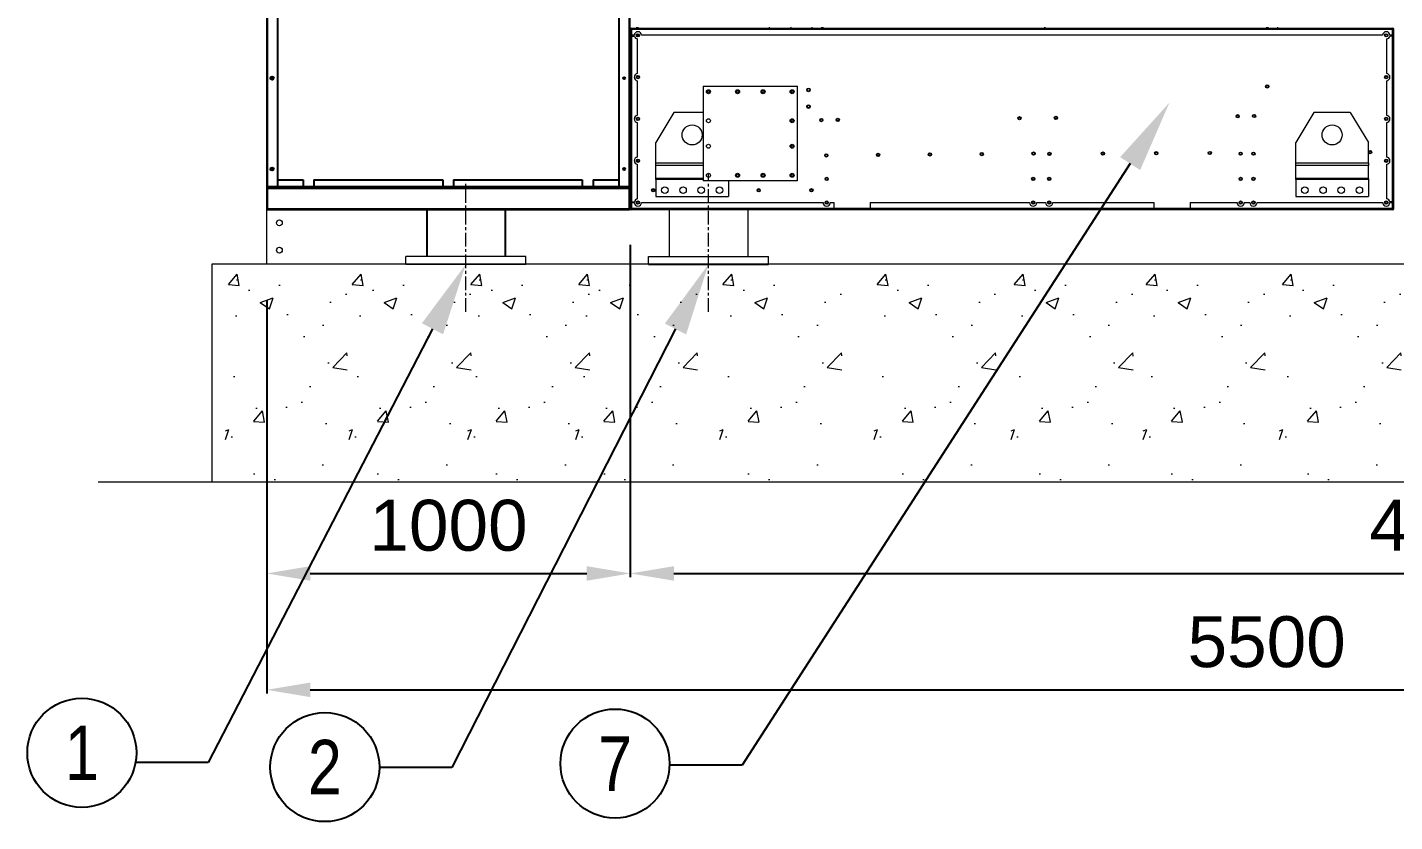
# Model space of a CAD drawing. Header units: millimetres. Extents: x -17070 to 45695, y -291348 to 34705.
# Drawn here: x 25223 to 28983, y 19809 to 21994 of the extents above; entities that cross this region are included whole.
import ezdxf
from ezdxf import colors
from ezdxf.entities.mleader import LeaderData, LeaderLine
from ezdxf.enums import TextEntityAlignment as Align
from ezdxf.math import Vec2, Vec3

# ---------------------------------------------------------------- set-up
doc = ezdxf.new("R2010")
doc.units = ezdxf.units.MM
doc.linetypes.add('CENTER', pattern=[2, 1.25, -0.25, 0.25, -0.25])
doc.linetypes.add('HIDDEN', pattern=[0.375, 0.25, -0.125])
for name, color, linetype in [('center', 1, 'CENTER'), ('냉각탑_dim', 1, 'Continuous'), ('냉각탑_text', 3, 'Continuous'), ('냉각탑_기초', 23, 'Continuous'), ('숨은선', 5, 'HIDDEN')]:
    doc.layers.add(name, color=color, linetype=linetype)
doc.styles.get("Standard").update_dxf_attribs({"font": 'arial.ttf'})
doc.dimstyles.new('1.40', dxfattribs={"dimscale": 20, "dimtxt": 1.5, "dimasz": 1, "dimexe": 0.5, "dimexo": 0.5, "dimgap": 0.5, "dimtad": 1, "dimdec": 0, "dimzin": 0, "dimdsep": 46, "dimtxsty": 'Standard', "dimcen": 0, "dimclrd": 2, "dimclre": 2, "dimclrt": 3, "dimadec": 0, "dimazin": 0, "dimtfac": 1, "dimtdec": 0, "dimtmove": 0, "dimatfit": 0, "dimfxl": 1, "dimtolj": 1, "dimtzin": 0, "dimlwd": -1, "dimlwe": -1, "dimarcsym": 0})

# ---------------------------------------------------------------- blocks, each defined once
blk = doc.blocks.new('*D419')
at = {"color": 2, "transparency": 16777216}
for p, q in [((26881.2, 21395.7), (26881.2, 20482.1)), ((25881.2, 21243.8), (25881.2, 20482.1)), ((26001.2, 20492.1), (26761.2, 20492.1))]:
    blk.add_line(p, q, dxfattribs=at)
for points in [[(26001.2, 20512.1), (26001.2, 20472.1), (25881.2, 20492.1)], [(26761.2, 20512.1), (26761.2, 20472.1), (26881.2, 20492.1)]]:
    blk.add_solid(points, dxfattribs=at)
at = {"layer": 'Defpoints', "color": 0, "transparency": 16777216}
for p in [(26881.2, 21495.7), (25881.2, 21343.8), (26881.2, 20492.1)]:
    blk.add_point(p, dxfattribs=at)
at = {"color": 3, "lineweight": 5, "transparency": 16777216, "insert": (26381.2, 20623.6), "char_height": 140, "attachment_point": 5}
blk.add_mtext('\\A1;1000', dxfattribs=at)
blk = doc.blocks.new('*D420')
at = {"color": 2, "transparency": 16777216}
for p, q in [((26881.2, 21392.2), (26881.2, 20482.1)), ((31381.2, 21243.8), (31381.2, 20482.1)), ((27001.2, 20492.1), (31261.2, 20492.1))]:
    blk.add_line(p, q, dxfattribs=at)
for points in [[(27001.2, 20512.1), (27001.2, 20472.1), (26881.2, 20492.1)], [(31261.2, 20512.1), (31261.2, 20472.1), (31381.2, 20492.1)]]:
    blk.add_solid(points, dxfattribs=at)
at = {"layer": 'Defpoints', "color": 0, "transparency": 16777216}
for p in [(26881.2, 21492.2), (31381.2, 21343.8), (31381.2, 20492.1)]:
    blk.add_point(p, dxfattribs=at)
at = {"color": 3, "lineweight": 5, "transparency": 16777216, "insert": (29131.2, 20623.6), "char_height": 140, "attachment_point": 5}
blk.add_mtext('\\A1;4500', dxfattribs=at)
blk = doc.blocks.new('*D421')
at = {"color": 2, "transparency": 16777216}
for p, q in [((25881.2, 21243.8), (25881.2, 20161.9)), ((31381.2, 21243.8), (31381.2, 20161.9)), ((26001.2, 20171.9), (31261.2, 20171.9))]:
    blk.add_line(p, q, dxfattribs=at)
for points in [[(26001.2, 20191.9), (26001.2, 20151.9), (25881.2, 20171.9)], [(31261.2, 20191.9), (31261.2, 20151.9), (31381.2, 20171.9)]]:
    blk.add_solid(points, dxfattribs=at)
at = {"layer": 'Defpoints', "color": 0, "transparency": 16777216}
for p in [(25881.2, 21343.8), (31381.2, 21343.8), (31381.2, 20171.9)]:
    blk.add_point(p, dxfattribs=at)
at = {"color": 3, "lineweight": 5, "transparency": 16777216, "insert": (28631.2, 20303.4), "char_height": 140, "attachment_point": 5}
blk.add_mtext('\\A1;5500', dxfattribs=at)
blk = doc.blocks.new('1')
for p, q in [((25881.2, 24492.5), (25881.2, 21554.5)), ((26879.2, 24492.5), (26879.2, 21554.5)), ((25881.2, 21554.5), (26879.2, 21554.5)), ((25881.2, 21552.2), (25881.2, 21492.2)), ((26879.2, 21552.2), (25881.2, 21552.2)), ((26879.2, 21552.2), (26879.2, 21492.2)), ((26879.2, 21534.2), (26879.2, 21492.2)), ((26879.2, 21492.2), (25881.2, 21492.2))]:
    blk.add_line(p, q)
at = {"color": 0, "lineweight": 20}
for p, q in [((25881.2, 21492.2), (25881.2, 24492.2)), ((25881.2, 21343.8), (25881.2, 21492.2)), ((26881.2, 21492.2), (25881.2, 21492.2)), ((26884.7, 21492.2), (26881.2, 21492.2))]:
    blk.add_line(p, q, dxfattribs=at)
at = {"color": 5}
for p, q in [((25911.2, 24442.5), (25911.2, 21554.5)), ((26849.2, 24442.5), (26849.2, 21554.5)), ((25911.2, 21574.5), (25981.2, 21574.5)), ((25981.2, 21574.5), (25981.2, 21554.5)), ((25981.2, 21556.1), (26011.2, 21556.1)), ((26011.2, 21574.5), (26365.2, 21574.5)), ((26011.2, 21574.5), (26011.2, 21554.5)), ((26365.2, 21574.5), (26365.2, 21554.5)), ((26365.2, 21556.1), (26395.2, 21556.1)), ((26395.2, 21574.5), (26749.2, 21574.5)), ((26395.2, 21574.5), (26395.2, 21554.5)), ((26749.2, 21574.5), (26749.2, 21554.5)), ((26749.2, 21556.1), (26779.2, 21556.1)), ((26779.2, 21574.5), (26849.2, 21574.5)), ((26779.2, 21574.5), (26779.2, 21554.5))]:
    blk.add_line(p, q, dxfattribs=at)
at = {"color": 7, "lineweight": 20, "ltscale": 0.010278}
for p, q in [((26881.2, 21988.7), (26881.2, 21970.2)), ((26883.2, 21970.2), (26883.2, 21988.7)), ((28977.7, 21970.2), (28977.7, 21988.7)), ((28979.2, 21988.7), (28979.2, 21970.2)), ((28981.2, 21970.2), (28981.2, 21988.7)), ((26881.2, 21514.2), (26881.2, 21495.7)), ((26883.2, 21495.7), (26883.2, 21514.2)), ((28977.7, 21495.7), (28977.7, 21514.2)), ((28979.2, 21514.2), (28979.2, 21495.7)), ((28981.2, 21495.7), (28981.2, 21514.2))]:
    blk.add_line(p, q, dxfattribs=at)
at = {"color": 7, "lineweight": 20, "ltscale": 0.001111}
for p, q in [((26883.2, 21988.7), (26881.2, 21988.7)), ((26884.7, 21972.2), (26884.7, 21970.2)), ((26899.5, 21992.2), (26899.5, 21994.2)), ((26902.7, 21992.2), (26902.7, 21994.2)), ((28981.2, 21988.7), (28979.2, 21988.7)), ((26884.7, 21514.2), (26884.7, 21512.2)), ((26881.2, 21495.7), (26883.2, 21495.7)), ((28979.2, 21495.7), (28981.2, 21495.7))]:
    blk.add_line(p, q, dxfattribs=at)
at = {"color": 7, "lineweight": 20, "ltscale": 0.253333}
for p, q in [((26881.2, 21970.2), (26881.2, 21514.2)), ((26884.7, 21970.2), (26884.7, 21514.2)), ((28977.7, 21514.2), (28977.7, 21970.2)), ((28981.2, 21514.2), (28981.2, 21970.2))]:
    blk.add_line(p, q, dxfattribs=at)
at = {"color": 7, "lineweight": 20, "ltscale": 0.001944}
for p, q in [((26881.2, 21970.2), (26884.7, 21970.2)), ((26884.7, 21988.7), (26884.7, 21992.2)), ((28977.7, 21988.7), (28977.7, 21992.2)), ((28981.2, 21970.2), (28977.7, 21970.2)), ((26881.2, 21514.2), (26884.7, 21514.2)), ((28981.2, 21514.2), (28977.7, 21514.2)), ((26884.7, 21495.7), (26884.7, 21492.2)), ((28977.7, 21495.7), (28977.7, 21492.2))]:
    blk.add_line(p, q, dxfattribs=at)
at = {"color": 7, "lineweight": 20, "ltscale": 0.000833333}
for p, q in [((26884.7, 21988.7), (26883.2, 21988.7)), ((28977.7, 21988.7), (28979.2, 21988.7)), ((26884.7, 21495.7), (26883.2, 21495.7)), ((28977.7, 21495.7), (28979.2, 21495.7))]:
    blk.add_line(p, q, dxfattribs=at)
at = {"color": 7, "lineweight": 20}
for p, q in [((26884.7, 21992.2), (28977.7, 21992.2)), ((26884.7, 21988.7), (28977.7, 21988.7)), ((28950.2, 21972.2), (26912.2, 21972.2)), ((28977.7, 21492.2), (26884.7, 21492.2)), ((26988.1, 21492.2), (26988.1, 21364.2)), ((27204.4, 21492.2), (27204.4, 21364.2)), ((26931.3, 21364.2), (27261.3, 21364.2)), ((26931.3, 21342.2), (26931.3, 21364.2)), ((27261.3, 21342.2), (27261.3, 21364.2)), ((26931.3, 21342.2), (27261.3, 21342.2)), ((27204.2, 21342.2), (26987.9, 21342.2))]:
    blk.add_line(p, q, dxfattribs=at)
at = {"color": 7, "lineweight": 20, "ltscale": 0.009167}
for p, q in [((26884.7, 21988.7), (26884.7, 21972.2)), ((28977.7, 21972.2), (28977.7, 21988.7)), ((26884.7, 21512.2), (26884.7, 21495.7)), ((27441.2, 21512.2), (27441.2, 21495.7)), ((27541.2, 21512.2), (27541.2, 21495.7)), ((28321.2, 21512.2), (28321.2, 21495.7)), ((28421.2, 21512.2), (28421.2, 21495.7)), ((28977.7, 21495.7), (28977.7, 21512.2))]:
    blk.add_line(p, q, dxfattribs=at)
at = {"color": 7, "lineweight": 20, "ltscale": 0.004167}
for p, q in [((26892.2, 21972.2), (26884.7, 21972.2)), ((28977.7, 21972.2), (28970.2, 21972.2)), ((26884.7, 21512.2), (26892.2, 21512.2)), ((28970.2, 21512.2), (28977.7, 21512.2))]:
    blk.add_line(p, q, dxfattribs=at)
at = {"color": 7, "lineweight": 20, "ltscale": 0.004279}
for p, q in [((26884.7, 21970.2), (26892.4, 21970.2)), ((28977.7, 21970.2), (28970, 21970.2)), ((26884.7, 21514.2), (26892.4, 21514.2)), ((28977.7, 21514.2), (28970, 21514.2))]:
    blk.add_line(p, q, dxfattribs=at)
at = {"color": 7, "lineweight": 20, "ltscale": 0.001453}
blk.add_line((26899.5, 21970.9), (26899.5, 21973.5), dxfattribs=at)
at = {"color": 7, "lineweight": 20, "ltscale": 0.052833}
for p, q in [((26901.2, 21867.1), (26901.2, 21962.2)), ((28961.2, 21962.2), (28961.2, 21867.1)), ((26901.2, 21752.1), (26901.2, 21847.2)), ((28961.2, 21847.2), (28961.2, 21752.1)), ((26901.2, 21637.1), (26901.2, 21732.2)), ((28961.2, 21732.2), (28961.2, 21637.1)), ((26901.2, 21522.1), (26901.2, 21617.2)), ((28961.2, 21617.2), (28961.2, 21522.1))]:
    blk.add_line(p, q, dxfattribs=at)
at = {"color": 7, "lineweight": 20, "ltscale": 0.003287}
blk.add_line((26902.7, 21969.2), (26902.7, 21975.1), dxfattribs=at)
at = {"color": 7, "lineweight": 20, "ltscale": 0.001115}
for p, q in [((27380.9, 21992.2), (27381.1, 21994.2)), ((27407.5, 21992.2), (27407.7, 21994.2)), ((27411, 21992.2), (27411.2, 21994.2)), ((27411.4, 21992.2), (27411.6, 21994.2)), ((28021.6, 21994.2), (28021.4, 21992.2)), ((28021.4, 21992.2), (28021.6, 21994.2)), ((28631.6, 21994.2), (28631.4, 21992.2)), ((28631.8, 21992.2), (28632, 21994.2)), ((28635.3, 21992.2), (28635.5, 21994.2)), ((28661.9, 21992.2), (28662.1, 21994.2))]:
    blk.add_line(p, q, dxfattribs=at)
at = {"color": 7, "lineweight": 20, "ltscale": 0.144444}
for p, q in [((27081.2, 21832.2), (27341.2, 21832.2)), ((27081.2, 21832.2), (27081.2, 21572.2)), ((27341.2, 21572.2), (27341.2, 21832.2)), ((27341.2, 21572.2), (27081.2, 21572.2))]:
    blk.add_line(p, q, dxfattribs=at)
at = {"color": 7, "lineweight": 20, "ltscale": 0.002633}
for p, q in [((27098.6, 21819), (27093.8, 21819)), ((27178.6, 21819), (27173.8, 21819)), ((27248.6, 21819), (27243.8, 21819)), ((27328.6, 21819), (27323.8, 21819))]:
    blk.add_line(p, q, dxfattribs=at)
at = {"color": 7, "lineweight": 20, "ltscale": 1.31094e-06}
blk.add_line((27366.2, 21776.2), (27366.2, 21776.2), dxfattribs=at)
at = {"color": 7, "lineweight": 20, "ltscale": 0.053832}
for p, q in [((27001.2, 21760.2), (26951.2, 21677.2)), ((28761.2, 21760.2), (28711.2, 21677.2)), ((28861.2, 21760.2), (28911.2, 21677.2))]:
    blk.add_line(p, q, dxfattribs=at)
at = {"color": 7, "lineweight": 20, "ltscale": 0.044444}
blk.add_line((27081.2, 21760.2), (27001.2, 21760.2), dxfattribs=at)
at = {"color": 7, "lineweight": 20, "ltscale": 0.055556}
for p, q in [((28861.2, 21760.2), (28761.2, 21760.2)), ((27541.2, 21495.7), (27441.2, 21495.7)), ((28421.2, 21495.7), (28321.2, 21495.7))]:
    blk.add_line(p, q, dxfattribs=at)
at = {"color": 7, "lineweight": 20, "ltscale": 0.031187}
for p, q in [((26951.2, 21621), (26951.2, 21677.2)), ((28711.2, 21621), (28711.2, 21677.2)), ((28911.2, 21621), (28911.2, 21677.2))]:
    blk.add_line(p, q, dxfattribs=at)
at = {"color": 7, "lineweight": 20, "ltscale": 0.003143}
blk.add_line((26901.2, 21624.3), (26901.2, 21630), dxfattribs=at)
at = {"color": 7, "lineweight": 20, "ltscale": 0.003919}
for p, q in [((26951.2, 21614), (26951.2, 21621)), ((28711.2, 21614), (28711.2, 21621)), ((28911.2, 21621), (28911.2, 21614))]:
    blk.add_line(p, q, dxfattribs=at)
at = {"color": 7, "lineweight": 20, "ltscale": 0.072222}
for p, q in [((27081.2, 21621), (26951.2, 21621)), ((27081.2, 21614), (26951.2, 21614)), ((27081.2, 21578.8), (26951.2, 21578.8)), ((27081.2, 21575.3), (26951.2, 21575.3))]:
    blk.add_line(p, q, dxfattribs=at)
at = {"color": 7, "lineweight": 20, "ltscale": 0.111111}
for p, q in [((28911.2, 21621), (28711.2, 21621)), ((28911.2, 21614), (28711.2, 21614)), ((28911.2, 21578.8), (28711.2, 21578.8)), ((28911.2, 21575.3), (28711.2, 21575.3)), ((26951.2, 21529.2), (27151.2, 21529.2)), ((28711.2, 21529.2), (28911.2, 21529.2))]:
    blk.add_line(p, q, dxfattribs=at)
at = {"color": 7, "lineweight": 20, "ltscale": 0.019545}
for p, q in [((26951.2, 21578.8), (26951.2, 21614)), ((28711.2, 21578.8), (28711.2, 21614)), ((28911.2, 21578.8), (28911.2, 21614))]:
    blk.add_line(p, q, dxfattribs=at)
at = {"color": 7, "lineweight": 20, "ltscale": 0.001959}
for p, q in [((26951.2, 21575.3), (26951.2, 21578.8)), ((28711.2, 21575.3), (28711.2, 21578.8)), ((28911.2, 21578.8), (28911.2, 21575.3))]:
    blk.add_line(p, q, dxfattribs=at)
at = {"color": 7, "lineweight": 20, "ltscale": 0.025612}
for p, q in [((26951.2, 21575.3), (26951.2, 21529.2)), ((28711.2, 21575.3), (28711.2, 21529.2)), ((28911.2, 21575.3), (28911.2, 21529.2))]:
    blk.add_line(p, q, dxfattribs=at)
at = {"color": 7, "lineweight": 20, "ltscale": 0.023889}
blk.add_line((27151.2, 21572.2), (27151.2, 21529.2), dxfattribs=at)
at = {"color": 7, "lineweight": 20, "ltscale": 0.277222}
blk.add_line((26912.2, 21512.2), (27411.2, 21512.2), dxfattribs=at)
at = {"color": 7, "lineweight": 20, "ltscale": 0.005556}
blk.add_line((27431.2, 21512.2), (27441.2, 21512.2), dxfattribs=at)
at = {"color": 7, "lineweight": 20, "ltscale": 0.243333}
blk.add_line((27541.2, 21512.2), (27979.2, 21512.2), dxfattribs=at)
at = {"color": 7, "lineweight": 20, "ltscale": 0.013333}
blk.add_line((27999.2, 21512.2), (28023.2, 21512.2), dxfattribs=at)
at = {"color": 7, "lineweight": 20, "ltscale": 0.154444}
blk.add_line((28043.2, 21512.2), (28321.2, 21512.2), dxfattribs=at)
at = {"color": 7, "lineweight": 20, "ltscale": 0.071389}
blk.add_line((28421.2, 21512.2), (28549.7, 21512.2), dxfattribs=at)
at = {"color": 7, "lineweight": 20, "ltscale": 0.008333}
blk.add_line((28569.7, 21512.2), (28584.7, 21512.2), dxfattribs=at)
at = {"color": 7, "lineweight": 20, "ltscale": 0.191944}
blk.add_line((28604.7, 21512.2), (28950.2, 21512.2), dxfattribs=at)
at = {"color": 0, "ltscale": 30}
for p, q in [((26321.2, 21492.2), (26321.2, 21364.3)), ((26537.2, 21492.2), (26537.2, 21364.3))]:
    blk.add_line(p, q, dxfattribs=at)
at = {"color": 7, "lineweight": 20, "ltscale": 0.309167}
for p, q in [((27441.2, 21495.7), (26884.7, 21495.7)), ((28977.7, 21495.7), (28421.2, 21495.7))]:
    blk.add_line(p, q, dxfattribs=at)
at = {"color": 7, "lineweight": 20, "ltscale": 0.433333}
blk.add_line((28321.2, 21495.7), (27541.2, 21495.7), dxfattribs=at)
at = {"color": 7, "lineweight": 15}
for p, q in [((26263.8, 21342.3), (26263.8, 21364.3)), ((26593.8, 21364.3), (26263.8, 21364.3)), ((26593.8, 21342.3), (26593.8, 21364.3)), ((26593.8, 21342.3), (26263.8, 21342.3))]:
    blk.add_line(p, q, dxfattribs=at)
at = {"lineweight": 5}
blk.add_line((25881.2, 21343.8), (31381.2, 21343.8), dxfattribs=at)
at = {"color": 7, "lineweight": 20}
for centre, radius in [((26902.2, 21972.2), 4.5), ((26902.2, 21972.2), 3), ((28960.2, 21972.2), 4.5), ((28960.2, 21972.2), 3), ((26902.2, 21857.2), 4.5), ((26902.2, 21857.2), 3), ((28960.2, 21857.2), 4.5), ((28960.2, 21857.2), 3), ((27096.2, 21817.2), 5.5), ((27096.2, 21817.2), 3), ((27176.2, 21817.2), 5.5), ((27176.2, 21817.2), 3), ((27246.2, 21817.2), 5.5), ((27246.2, 21817.2), 3), ((27326.2, 21817.2), 5.5), ((27326.2, 21817.2), 3), ((27371.2, 21822.2), 5), ((27371.2, 21822.2), 3.5), ((28632.8, 21831.7), 4.5), ((28632.8, 21831.7), 3), ((27371.2, 21776.2), 5), ((27371.2, 21776.2), 3.5), ((26902.2, 21742.2), 4.5), ((26902.2, 21742.2), 3), ((27096.2, 21737.2), 5.5), ((27326.2, 21737.2), 5.5), ((27326.2, 21737.2), 3), ((27406.6, 21739.2), 4.5), ((27406.6, 21739.2), 3), ((27451.6, 21739.6), 4.5), ((27451.6, 21739.6), 3), ((27951.5, 21744.3), 4.5), ((27951.5, 21744.3), 3), ((28051.5, 21745.2), 4.5), ((28051.5, 21745.2), 3), ((28551.5, 21749.8), 4.5), ((28551.5, 21749.8), 3), ((28596.5, 21750.3), 4.5), ((28596.5, 21750.3), 3), ((28960.2, 21742.2), 4.5), ((28960.2, 21742.2), 3), ((27051.2, 21698.2), 27.5), ((28811.2, 21698.2), 27.5), ((27096.2, 21667.2), 5.5), ((27326.2, 21667.2), 5.5), ((27326.2, 21667.2), 3), ((26902.2, 21627.2), 4.5), ((26902.2, 21627.2), 3), ((27420.2, 21641.7), 4.5), ((27420.2, 21642.2), 3), ((27562.7, 21643.4), 4.5), ((27562.7, 21643.4), 3), ((27705.2, 21644.5), 4.5), ((27705.2, 21644.5), 3), ((27847.7, 21645.7), 4.5), ((27847.7, 21645.7), 3), ((27990.2, 21646.9), 4.5), ((27990.2, 21646.9), 3), ((28033.7, 21646.2), 4.5), ((28033.7, 21646.2), 3), ((28180.7, 21647), 4.5), ((28180.7, 21647), 3), ((28327.7, 21647.8), 4.5), ((28327.7, 21647.8), 3), ((28474.7, 21648.6), 4.5), ((28474.7, 21648.6), 3), ((28559.7, 21646.7), 4.5), ((28559.7, 21646.7), 3), ((28594.7, 21646.7), 4.5), ((28594.7, 21646.7), 3), ((28915.7, 21651), 4.5), ((28915.7, 21651), 3), ((28960.2, 21627.2), 4.5), ((28960.2, 21627.2), 3), ((27096.2, 21587.2), 5.5), ((27176.2, 21587.2), 5.5), ((27176.2, 21587.2), 3), ((27246.2, 21587.2), 5.5), ((27246.2, 21587.2), 3), ((27326.2, 21587.2), 5.5), ((27326.2, 21587.2), 3), ((26944.2, 21546.2), 4.5), ((26944.2, 21546.2), 3), ((26976.2, 21546.2), 9), ((27026.2, 21546.2), 9), ((27076.2, 21546.2), 9), ((27126.2, 21546.2), 9), ((27234.2, 21546.2), 4.5), ((27234.2, 21546.2), 3), ((27379.2, 21546.2), 4.5), ((27379.2, 21546.2), 3), ((27421.2, 21577.2), 4.5), ((27421.2, 21577.2), 3), ((27989.2, 21577.2), 4.5), ((27989.2, 21577.2), 3), ((28033.2, 21577.2), 4.5), ((28033.2, 21577.2), 3), ((28559.7, 21577.2), 4.5), ((28559.7, 21577.2), 3), ((28594.7, 21577.2), 4.5), ((28594.7, 21577.2), 3), ((28736.2, 21546.2), 9), ((28786.2, 21546.2), 9), ((28836.2, 21546.2), 9), ((28886.2, 21546.2), 9), ((26902.2, 21512.2), 4.5), ((26902.2, 21512.2), 3), ((27421.2, 21512.2), 4.5), ((27421.2, 21512.2), 3), ((27989.2, 21512.2), 4.5), ((27989.2, 21512.2), 3), ((28033.2, 21512.2), 4.5), ((28033.2, 21512.2), 3), ((28559.7, 21512.2), 4.5), ((28559.7, 21512.2), 3), ((28594.7, 21512.2), 4.5), ((28594.7, 21512.2), 3), ((28960.2, 21512.2), 4.5), ((28960.2, 21512.2), 3)]:
    blk.add_circle(centre, radius, dxfattribs=at)
for centre, radius in [((25896.2, 21854.5), 4.5), ((25896.2, 21854.5), 3), ((26864.2, 21854.5), 3), ((25896.2, 21604.5), 4.5), ((25896.2, 21604.5), 3), ((26864.2, 21604.5), 3)]:
    blk.add_circle(centre, radius)
at = {"lineweight": 20}
for centre in [(25916.2, 21456.3), (25916.2, 21381.3)]:
    blk.add_circle(centre, 8, dxfattribs=at)
at = {"color": 7, "lineweight": 20}
for centre, radius, start, end in [((26884.7, 21988.7), 3.5, 90, 180), ((26884.7, 21988.7), 1.5, 90, 180), ((26902.2, 21972.2), 10, 360, 180), ((26902.2, 21972.2), 10, 191.537, 264.2608), ((26919.7, 21988.7), 3.5, 89.755, 90), ((27293, 21990.2), 30.3, 172.402, 176.2097), ((27293, 21990.2), 30.3, 3.7903, 7.598), ((28942.7, 21988.7), 3.5, 90, 90.245), ((28960.2, 21972.2), 10, 360, 180), ((28960.2, 21972.2), 10, 275.7392, 348.463), ((28977.7, 21988.7), 3.5, 360, 90), ((28977.7, 21988.7), 1.5, 360, 90), ((26902.2, 21857.2), 10, 95.7392, 264.2608), ((28960.2, 21857.2), 10, 275.7392, 84.2608), ((26902.2, 21742.2), 10, 95.7392, 264.2608), ((28960.2, 21742.2), 10, 275.7392, 84.2608), ((26902.2, 21627.2), 10, 95.7392, 264.2608), ((28960.2, 21627.2), 10, 275.7392, 84.2608), ((26902.2, 21512.2), 10, 180, 360), ((26902.2, 21512.2), 10, 95.7392, 168.463), ((27421.2, 21512.2), 10, 180, 360), ((27989.2, 21512.2), 10, 180, 360), ((28033.2, 21512.2), 10, 180, 360), ((28559.7, 21512.2), 10, 180, 360), ((28594.7, 21512.2), 10, 180, 360), ((28960.2, 21512.2), 10, 180, 360), ((28960.2, 21512.2), 10, 11.537, 84.2608), ((26884.7, 21495.7), 3.5, 180, 270), ((26884.7, 21495.7), 1.5, 180, 270), ((28977.7, 21495.7), 1.5, 270, 0), ((28977.7, 21495.7), 3.5, 270, 0)]:
    blk.add_arc(centre, radius, start, end, dxfattribs=at)
at = {"layer": '숨은선', "ltscale": 4}
for p, q in [((25882.8, 24490.9), (25882.8, 21556.1)), ((26877.6, 24490.9), (26877.6, 21556.1)), ((26877.6, 21550.6), (25881.2, 21550.6)), ((25882.8, 21556.1), (25981.2, 21556.1)), ((25882.8, 21550.6), (25882.8, 21493.8)), ((25911.2, 21556.1), (26365.2, 21556.1)), ((26395.2, 21556.1), (26749.2, 21556.1)), ((26779.2, 21556.1), (26879.2, 21556.1)), ((26877.6, 21550.6), (26877.6, 21493.8)), ((26877.6, 21493.8), (25881.2, 21493.8))]:
    blk.add_line(p, q, dxfattribs=at)

msp = doc.modelspace()

# ---------------------------------------------------------------- hatches: boundary and pattern name
at = {"layer": '냉각탑_기초', "lineweight": 20, "ltscale": 30}
h = msp.add_hatch(dxfattribs=at)
h.set_pattern_fill('AR-CONC', color=256, scale=50, style=0)
h.set_pattern_definition([(50, (11174.32, 4802.5), (358.63, -31.376), [37.5, -412.5]), (355, (11174.3, 4802.5), (-69.3757, 376.096), [30, -330]), (100.4514, (11204.2, 4799.9), (289.2547, 344.72), [31.87, -350.571]), (46.1842, (11174.3, 4902.5), (533.6205, -82.7595), [56.25, -618.75]), (96.6356, (11218.8, 4895.6), (467.331, 487.059), [47.805, -525.856]), (351.1842, (11174.3, 4902.5), (467.331, 487.059), [45, -495]), (21, (11224.32, 4877.5), (298.4535, -201.3094), [37.5, -412.5]), (326, (11224.3, 4877.5), (121.6577, 362.575), [30, -330]), (71.4514, (11249.2, 4860.72), (420.1113, 161.265), [31.87, -350.571]), (37.5, (11174.32, 4802.5), (6.0799, 166.4469), [0, -326, 0, -335, 0, -331.25]), (7.5, (11174.32, 4802.5), (131.5348, 197.2059), [0, -191, 0, -318.5, 0, -126.25]), (327.5, (11062.82, 4802.5), (266.9112, -11.2774), [0, -125, 0, -390, 0, -517.5]), (317.5, (11012.82, 4802.5), (291.593, 50.0525), [0, -162.5, 0, -259, 0, -367.5])])
h.paths.add_polyline_path([(26102.8, 21343.8), (25767.8, 21343.8), (25767.8, 20743.8), (26102.8, 20743.8)])
h = msp.add_hatch(dxfattribs=at)
h.set_pattern_fill('AR-CONC', color=256, scale=50, style=0)
h.set_pattern_definition([(50, (11514.8, 4802.5), (358.63, -31.376), [37.5, -412.5]), (355, (11514.8, 4802.5), (-69.3757, 376.096), [30, -330]), (100.4514, (11544.7, 4799.9), (289.2547, 344.72), [31.87, -350.571]), (46.1842, (11514.8, 4902.5), (533.6205, -82.7595), [56.25, -618.75]), (96.6356, (11559.3, 4895.6), (467.331, 487.059), [47.805, -525.856]), (351.1842, (11514.8, 4902.5), (467.331, 487.059), [45, -495]), (21, (11564.8, 4877.5), (298.4535, -201.3094), [37.5, -412.5]), (326, (11564.8, 4877.5), (121.6577, 362.575), [30, -330]), (71.4514, (11589.68, 4860.72), (420.1113, 161.265), [31.87, -350.571]), (37.5, (11514.81, 4802.5), (6.0799, 166.4469), [0, -326, 0, -335, 0, -331.25]), (7.5, (11514.81, 4802.5), (131.5348, 197.2059), [0, -191, 0, -318.5, 0, -126.25]), (327.5, (11403.31, 4802.5), (266.9112, -11.2774), [0, -125, 0, -390, 0, -517.5]), (317.5, (11353.3, 4802.5), (291.593, 50.0525), [0, -162.5, 0, -259, 0, -367.5])])
h.paths.add_polyline_path([(26443.3, 21343.8), (26108.3, 21343.8), (26108.3, 20743.8), (26443.3, 20743.8)])
h = msp.add_hatch(dxfattribs=at)
h.set_pattern_fill('AR-CONC', color=256, scale=50, style=0)
h.set_pattern_definition([(50, (11841.3, 4802.5), (358.63, -31.376), [37.5, -412.5]), (355, (11841.3, 4802.5), (-69.3757, 376.096), [30, -330]), (100.4514, (11871.18, 4799.9), (289.2547, 344.72), [31.87, -350.571]), (46.1842, (11841.3, 4902.5), (533.6205, -82.7595), [56.25, -618.75]), (96.6356, (11885.76, 4895.6), (467.331, 487.059), [47.805, -525.856]), (351.1842, (11841.3, 4902.5), (467.331, 487.059), [45, -495]), (21, (11891.3, 4877.5), (298.4535, -201.3094), [37.5, -412.5]), (326, (11891.3, 4877.5), (121.6577, 362.575), [30, -330]), (71.4514, (11916.16, 4860.72), (420.1113, 161.265), [31.87, -350.571]), (37.5, (11841.29, 4802.5), (6.0799, 166.4469), [0, -326, 0, -335, 0, -331.25]), (7.5, (11841.3, 4802.5), (131.5348, 197.2059), [0, -191, 0, -318.5, 0, -126.25]), (327.5, (11729.79, 4802.5), (266.9112, -11.2774), [0, -125, 0, -390, 0, -517.5]), (317.5, (11679.8, 4802.5), (291.593, 50.0525), [0, -162.5, 0, -259, 0, -367.5])])
h.paths.add_polyline_path([(26769.8, 21343.8), (26434.8, 21343.8), (26434.8, 20743.8), (26769.8, 20743.8)])
h = msp.add_hatch(dxfattribs=at)
h.set_pattern_fill('AR-CONC', color=256, scale=50, style=0)
h.set_pattern_definition([(50, (12137.66, 4802.5), (358.63, -31.376), [37.5, -412.5]), (355, (12137.66, 4802.5), (-69.3757, 376.096), [30, -330]), (100.4514, (12167.55, 4799.9), (289.2547, 344.72), [31.87, -350.571]), (46.1842, (12137.66, 4902.5), (533.6205, -82.7595), [56.25, -618.75]), (96.6356, (12182.13, 4895.6), (467.331, 487.059), [47.805, -525.856]), (351.1842, (12137.66, 4902.5), (467.331, 487.059), [45, -495]), (21, (12187.66, 4877.5), (298.4535, -201.3094), [37.5, -412.5]), (326, (12187.66, 4877.5), (121.6577, 362.575), [30, -330]), (71.4514, (12212.54, 4860.72), (420.1113, 161.265), [31.87, -350.571]), (37.5, (12137.66, 4802.5), (6.0799, 166.4469), [0, -326, 0, -335, 0, -331.25]), (7.5, (12137.66, 4802.5), (131.5348, 197.2059), [0, -191, 0, -318.5, 0, -126.25]), (327.5, (12026.16, 4802.5), (266.9112, -11.2774), [0, -125, 0, -390, 0, -517.5]), (317.5, (11976.16, 4802.5), (291.593, 50.0525), [0, -162.5, 0, -259, 0, -367.5])])
h.paths.add_polyline_path([(27066.2, 21343.8), (26731.2, 21343.8), (26731.2, 20743.8), (27066.2, 20743.8)])
h = msp.add_hatch(dxfattribs=at)
h.set_pattern_fill('AR-CONC', color=256, scale=50, style=0)
h.set_pattern_definition([(50, (12534.12, 4802.5), (358.63, -31.376), [37.5, -412.5]), (355, (12534.1, 4802.5), (-69.3757, 376.096), [30, -330]), (100.4514, (12564, 4799.9), (289.2547, 344.72), [31.87, -350.571]), (46.1842, (12534.1, 4902.5), (533.6205, -82.7595), [56.25, -618.75]), (96.6356, (12578.6, 4895.6), (467.331, 487.059), [47.805, -525.856]), (351.1842, (12534.1, 4902.5), (467.331, 487.059), [45, -495]), (21, (12584.12, 4877.5), (298.4535, -201.3094), [37.5, -412.5]), (326, (12584.1, 4877.5), (121.6577, 362.575), [30, -330]), (71.4514, (12609, 4860.72), (420.1113, 161.265), [31.87, -350.571]), (37.5, (12534.12, 4802.5), (6.0799, 166.4469), [0, -326, 0, -335, 0, -331.25]), (7.5, (12534.12, 4802.5), (131.5348, 197.2059), [0, -191, 0, -318.5, 0, -126.25]), (327.5, (12422.62, 4802.5), (266.9112, -11.2774), [0, -125, 0, -390, 0, -517.5]), (317.5, (12372.62, 4802.5), (291.593, 50.0525), [0, -162.5, 0, -259, 0, -367.5])])
h.paths.add_polyline_path([(27462.6, 21343.8), (27127.6, 21343.8), (27127.6, 20743.8), (27462.6, 20743.8)])
h = msp.add_hatch(dxfattribs=at)
h.set_pattern_fill('AR-CONC', color=256, scale=50, style=0)
h.set_pattern_definition([(50, (12958.3, 4802.5), (358.63, -31.376), [37.5, -412.5]), (355, (12958.3, 4802.5), (-69.3757, 376.096), [30, -330]), (100.4514, (12988.18, 4799.9), (289.2547, 344.72), [31.87, -350.571]), (46.1842, (12958.3, 4902.5), (533.6205, -82.7595), [56.25, -618.75]), (96.6356, (13002.76, 4895.6), (467.331, 487.059), [47.805, -525.856]), (351.1842, (12958.3, 4902.5), (467.331, 487.059), [45, -495]), (21, (13008.3, 4877.5), (298.4535, -201.3094), [37.5, -412.5]), (326, (13008.3, 4877.5), (121.6577, 362.575), [30, -330]), (71.4514, (13033.16, 4860.72), (420.1113, 161.265), [31.87, -350.571]), (37.5, (12958.3, 4802.5), (6.0799, 166.4469), [0, -326, 0, -335, 0, -331.25]), (7.5, (12958.3, 4802.5), (131.5348, 197.2059), [0, -191, 0, -318.5, 0, -126.25]), (327.5, (12846.8, 4802.5), (266.9112, -11.2774), [0, -125, 0, -390, 0, -517.5]), (317.5, (12796.8, 4802.5), (291.593, 50.0525), [0, -162.5, 0, -259, 0, -367.5])])
h.paths.add_polyline_path([(27886.8, 21343.8), (27551.8, 21343.8), (27551.8, 20743.8), (27886.8, 20743.8)])
h = msp.add_hatch(dxfattribs=at)
h.set_pattern_fill('AR-CONC', color=256, scale=50, style=0)
h.set_pattern_definition([(50, (13335.34, 4802.5), (358.63, -31.376), [37.5, -412.5]), (355, (13335.34, 4802.5), (-69.3757, 376.096), [30, -330]), (100.4514, (13365.23, 4799.9), (289.2547, 344.72), [31.87, -350.571]), (46.1842, (13335.34, 4902.5), (533.6205, -82.7595), [56.25, -618.75]), (96.6356, (13379.8, 4895.6), (467.331, 487.059), [47.805, -525.856]), (351.1842, (13335.34, 4902.5), (467.331, 487.059), [45, -495]), (21, (13385.34, 4877.5), (298.4535, -201.3094), [37.5, -412.5]), (326, (13385.34, 4877.5), (121.6577, 362.575), [30, -330]), (71.4514, (13410.2, 4860.72), (420.1113, 161.265), [31.87, -350.571]), (37.5, (13335.34, 4802.5), (6.0799, 166.4469), [0, -326, 0, -335, 0, -331.25]), (7.5, (13335.34, 4802.5), (131.5348, 197.2059), [0, -191, 0, -318.5, 0, -126.25]), (327.5, (13223.84, 4802.5), (266.9112, -11.2774), [0, -125, 0, -390, 0, -517.5]), (317.5, (13173.84, 4802.5), (291.593, 50.0525), [0, -162.5, 0, -259, 0, -367.5])])
h.paths.add_polyline_path([(28263.9, 21343.8), (27928.9, 21343.8), (27928.9, 20743.8), (28263.9, 20743.8)])
h = msp.add_hatch(dxfattribs=at)
h.set_pattern_fill('AR-CONC', color=256, scale=50, style=0)
h.set_pattern_definition([(50, (13698.52, 4802.5), (358.63, -31.376), [37.5, -412.5]), (355, (13698.52, 4802.5), (-69.3757, 376.096), [30, -330]), (100.4514, (13728.4, 4799.9), (289.2547, 344.72), [31.87, -350.571]), (46.1842, (13698.52, 4902.5), (533.6205, -82.7595), [56.25, -618.75]), (96.6356, (13743, 4895.6), (467.331, 487.059), [47.805, -525.856]), (351.1842, (13698.5, 4902.5), (467.331, 487.059), [45, -495]), (21, (13748.52, 4877.5), (298.4535, -201.3094), [37.5, -412.5]), (326, (13748.52, 4877.5), (121.6577, 362.575), [30, -330]), (71.4514, (13773.4, 4860.72), (420.1113, 161.265), [31.87, -350.571]), (37.5, (13698.52, 4802.5), (6.0799, 166.4469), [0, -326, 0, -335, 0, -331.25]), (7.5, (13698.52, 4802.5), (131.5348, 197.2059), [0, -191, 0, -318.5, 0, -126.25]), (327.5, (13587.02, 4802.5), (266.9112, -11.2774), [0, -125, 0, -390, 0, -517.5]), (317.5, (13537.02, 4802.5), (291.593, 50.0525), [0, -162.5, 0, -259, 0, -367.5])])
h.paths.add_polyline_path([(28627, 21343.8), (28292, 21343.8), (28292, 20743.8), (28627, 20743.8)])
h = msp.add_hatch(dxfattribs=at)
h.set_pattern_fill('AR-CONC', color=256, scale=50, style=0)
h.set_pattern_definition([(50, (14072.8, 4802.5), (358.63, -31.376), [37.5, -412.5]), (355, (14072.8, 4802.5), (-69.3757, 376.096), [30, -330]), (100.4514, (14102.7, 4799.9), (289.2547, 344.72), [31.87, -350.571]), (46.1842, (14072.8, 4902.5), (533.6205, -82.7595), [56.25, -618.75]), (96.6356, (14117.27, 4895.6), (467.331, 487.059), [47.805, -525.856]), (351.1842, (14072.8, 4902.5), (467.331, 487.059), [45, -495]), (21, (14122.8, 4877.5), (298.4535, -201.3094), [37.5, -412.5]), (326, (14122.8, 4877.5), (121.6577, 362.575), [30, -330]), (71.4514, (14147.67, 4860.72), (420.1113, 161.265), [31.87, -350.571]), (37.5, (14072.8, 4802.5), (6.0799, 166.4469), [0, -326, 0, -335, 0, -331.25]), (7.5, (14072.8, 4802.5), (131.5348, 197.2059), [0, -191, 0, -318.5, 0, -126.25]), (327.5, (13961.3, 4802.5), (266.9112, -11.2774), [0, -125, 0, -390, 0, -517.5]), (317.5, (13911.3, 4802.5), (291.593, 50.0525), [0, -162.5, 0, -259, 0, -367.5])])
h.paths.add_polyline_path([(29001.3, 21343.8), (28666.3, 21343.8), (28666.3, 20743.8), (29001.3, 20743.8)])

# ---------------------------------------------------------------- linework, layer by layer
at = {"layer": 'center', "lineweight": 20, "ltscale": 30}
for p, q in [((27096.4, 21211.6), (27096.4, 21590.5)), ((26428.8, 21211.6), (26428.8, 21574.5))]:
    msp.add_line(p, q, dxfattribs=at)
at = {"layer": '냉각탑_dim', "linetype": 'ByBlock', "lineweight": -3}
for centre in [(25373, 19998.7), (26839.1, 19969.1), (26041.2, 19959.4)]:
    msp.add_circle(centre, 150, dxfattribs=at)
at = {"layer": '냉각탑_기초', "lineweight": 20, "ltscale": 30}
for p, q in [((25731.2, 20743.8), (25731.2, 21343.8)), ((25731.2, 21343.8), (31531.2, 21343.8)), ((25418.1, 20743.8), (31984, 20743.8))]:
    msp.add_line(p, q, dxfattribs=at)

# ---------------------------------------------------------------- block references
msp.add_blockref('1', (0, 0))

# ---------------------------------------------------------------- texts
at = {"layer": '냉각탑_text', "width": 0.8}
for s, p in [('1', (25373, 19998.7)), ('7', (26839.1, 19969.1)), ('2', (26041.2, 19959.4))]:
    msp.add_text(s, height=150, dxfattribs=at).set_placement(p, align=Align.MIDDLE_CENTER)

# ---------------------------------------------------------------- dimensions: what is measured, and where the dimension line sits
at = {"lineweight": 5}
for base, p1, p2, picture, middle in [((26881.2, 20492.1), (25881.2, 21343.8), (26881.2, 21495.7), '*D419', (26381.2, 20623.6)), ((31381.2, 20492.1), (26881.2, 21492.2), (31381.2, 21343.8), '*D420', (29131.2, 20623.6)), ((31381.2, 20171.9), (25881.2, 21343.8), (31381.2, 21343.8), '*D421', (28631.2, 20303.4))]:
    dim = msp.add_linear_dim(base=base, p1=p1, p2=p2, dimstyle='1.40', override={"dimtxt": 7, "dimasz": 6, "dimexo": 5, "dimgap": 3}, dxfattribs=at)
    dim.commit()
    dim.dimension.update_dxf_attribs({"geometry": picture, "text_midpoint": middle})

# ---------------------------------------------------------------- leaders
at = {"layer": '냉각탑_dim', "lineweight": -3}
ml = msp.add_multileader_mtext('Standard', dxfattribs=at)
ml.set_content('')
ml.set_leader_properties(color=256)
ml.build(insert=Vec2(0, 0))
ml.multileader.update_dxf_attribs({"text_right_attachment_type": 6, "dogleg_length": 5, "arrow_head_size": 199.5, "scale": 30})
ctx = ml.context
ctx.base_point, ctx.scale, ctx.char_height, ctx.arrow_head_size, ctx.landing_gap_size, ctx.plane_origin = Vec3(26989, 19964.4), 30, 7.18, 199.5, 3.59, Vec3(28493.9, 20290.1)
ctx.right_attachment, ctx.text_align_type = 6, 2
notes = []
notes.append((ctx, [(0, (1, 1, 0), (27188.5, 19964.4), (-1, 0), 199.5, [(0, [(28363.9, 21787.1)], 0, [])])]))
ctx.mtext, ml.multileader.dxf.content_type = None, 0
ml = msp.add_multileader_mtext('Standard', dxfattribs=at)
ml.set_content('')
ml.set_leader_properties(color=256)
ml.build(insert=Vec2(0, 0))
ml.multileader.update_dxf_attribs({"text_right_attachment_type": 6, "dogleg_length": 5, "arrow_head_size": 199.5, "scale": 30})
ctx = ml.context
ctx.base_point, ctx.scale, ctx.char_height, ctx.arrow_head_size, ctx.landing_gap_size, ctx.plane_origin = Vec3(25520.6, 19971.7), 30, 7.18, 199.5, 3.59, Vec3(26558.8, 19845.3)
ctx.right_attachment, ctx.text_align_type = 6, 2
notes.append((ctx, [(0, (1, 1, 0), (25720.1, 19971.7), (-1, 0), 199.5, [(0, [(26428.8, 21342.3)], 0, [])])]))
ctx.mtext, ml.multileader.dxf.content_type = None, 0
ml = msp.add_multileader_mtext('Standard', dxfattribs=at)
ml.set_content('')
ml.set_leader_properties(color=256)
ml.build(insert=Vec2(0, 0))
ml.multileader.update_dxf_attribs({"text_right_attachment_type": 6, "dogleg_length": 5, "arrow_head_size": 199.5, "scale": 30})
ctx = ml.context
ctx.base_point, ctx.scale, ctx.char_height, ctx.arrow_head_size, ctx.landing_gap_size, ctx.plane_origin = Vec3(26191.2, 19958.6), 30, 7.18, 199.5, 3.59, Vec3(27229.5, 19825.4)
ctx.right_attachment, ctx.text_align_type = 6, 2
notes.append((ctx, [(0, (1, 1, 0), (26390.7, 19958.6), (-1, 0), 199.5, [(0, [(27096, 21342.2)], 0, [])])]))
ctx.mtext, ml.multileader.dxf.content_type = None, 0
for ctx, leaders in notes:
    for number, flags, end, landing, length, lines in leaders:
        leader = LeaderData()
        leader.index, (leader.has_last_leader_line, leader.has_dogleg_vector, leader.attachment_direction) = number, flags
        leader.last_leader_point, leader.dogleg_vector, leader.dogleg_length = Vec3(end), Vec3(landing), length
        for number, points, colour, breaks in lines:
            line = LeaderLine()
            line.index, line.vertices, line.color, line.breaks = number, Vec3.list(points), colors.encode_raw_color(colour), breaks
            leader.lines.append(line)
        ctx.leaders.append(leader)

doc.saveas('drawing.dxf')
